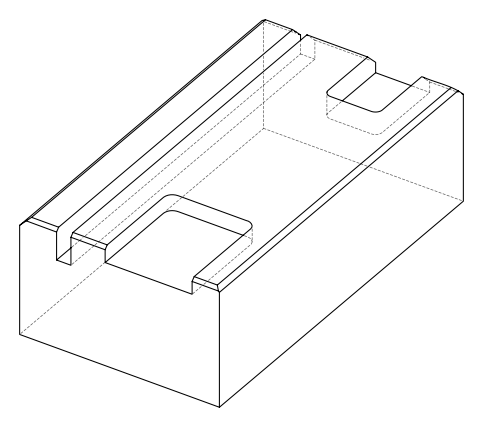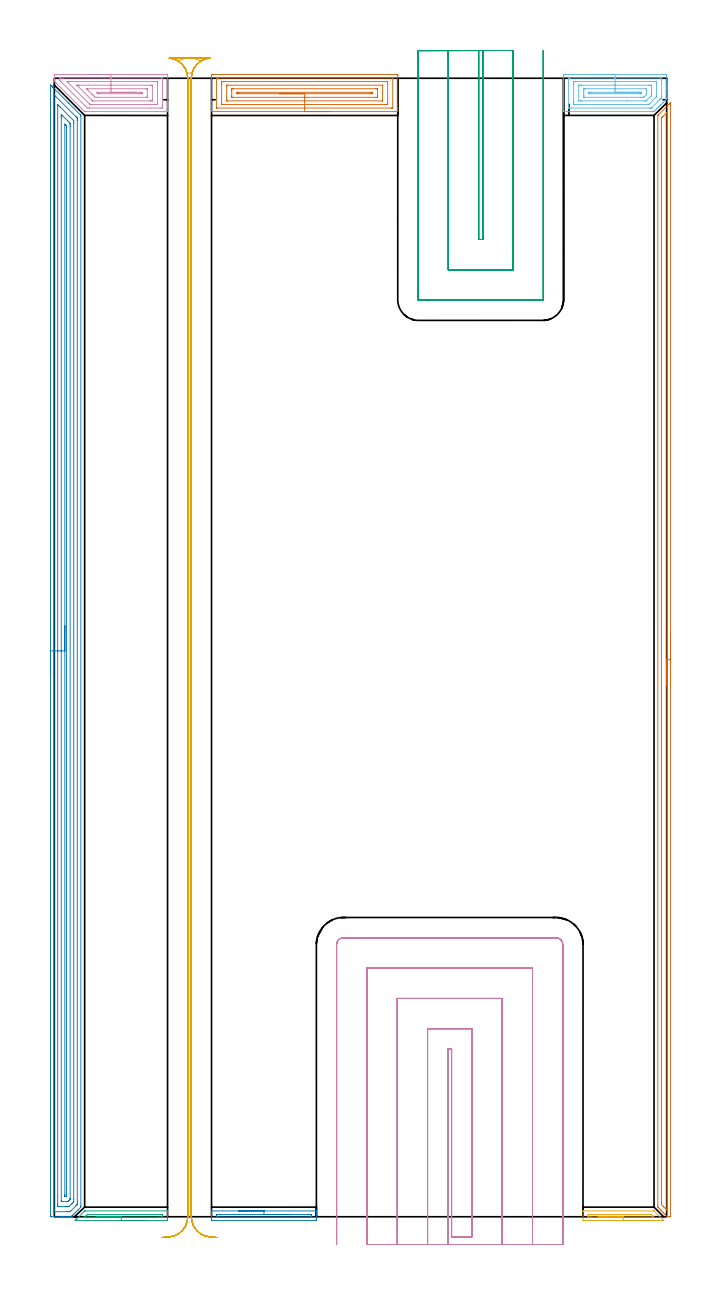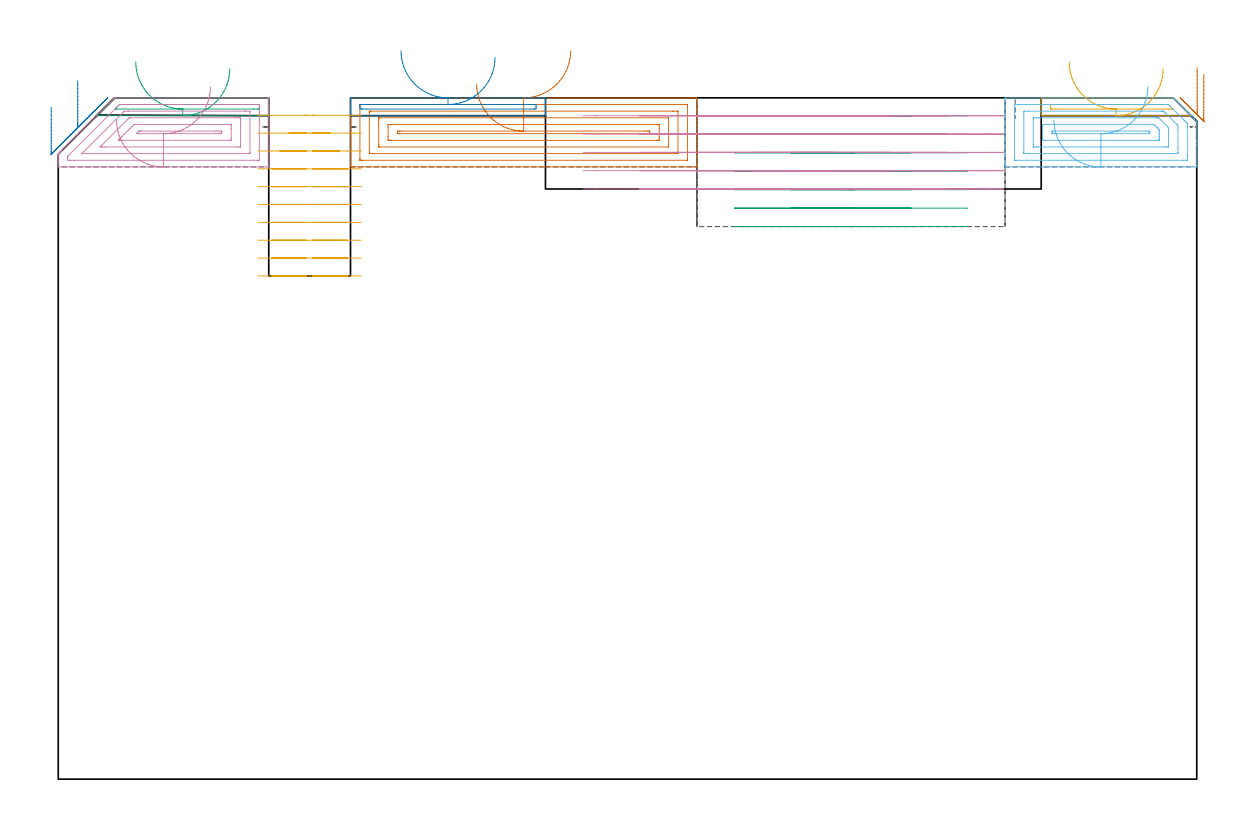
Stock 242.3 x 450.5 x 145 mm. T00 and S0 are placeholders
(PLAN: 11 operations, 1 tool changes, 80.1 min)
(1 AREA_MILL | FG_CHAMFER_SURFACE | UGT0205_001 | 3.74 min | 9509 mm3)
(2 AREA_MILL_1 | FG_CHAMFER_SURFACE_1 | UGT0205_001 | 0.82 min | 337 mm3)
(3 AREA_MILL_2 | FG_CHAMFER_SURFACE_2 | UGT0205_001 | 0.71 min | 303 mm3)
(4 AREA_MILL_3 | FG_CHAMFER_SURFACE_3 | UGT0205_001 | 2.12 min | 5532 mm3)
(5 AREA_MILL_4 | FG_CHAMFER_SURFACE_4 | UGT0205_001 | 0.64 min | 258 mm3)
(6 AREA_MILL_5 | FG_CHAMFER_SURFACE_5 | UGT0205_001 | 2.12 min | 5182 mm3)
(7 AREA_MILL_6 | FG_CHAMFER_SURFACE_6 | UGT0205_001 | 7.18 min | 5443 mm3)
(8 AREA_MILL_7 | FG_CHAMFER_SURFACE_7 | UGT0205_001 | 17.85 min | 31631 mm3)
(9 MILL_SLOT | SLOT_PARTIAL_RECTANGULAR | NXT0201_012 | Follow Part, ap 4, ae 75% | 10.07 min | 169869 mm3)
(10 MILL_SLOT_1 | SLOT_PARTIAL_RECTANGULAR_1 | NXT0201_012 | Follow Part, ap 4, ae 75% | 15.44 min | 241380 mm3)
(11 MILL_RECTANGULAR_SLOT | SLOT_RECTANGULAR | NXT0201_012 | Follow Part, ap 4, ae 75% | 19.45 min | 295575 mm3)
(TOOL UGT0205_001 | Chamfer Mill 20 x 3 x 45 deg. | D20 FL50 Z2)
(TOOL NXT0201_012 | ENDMILL 16mm [2P460-1600-NA 1630] | D16 FL38 Z6)
(OP 1 AREA_MILL)
G17 G21 G94 G90
T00 M6
G54
G17 G0 G90 X109.05 Y437.3 S1061 M3
G43 Z155. H0
G94 G1 X109.012 Z154.128 F250.
X108.898 Z153.263
X108.709 Z152.412
X108.447 Z151.58
X108.113 Z150.774
X107.71 Z150.
X107.242 Z149.264
X106.71 Z148.572
X106.121 Z147.929
X105.478 Z147.339
X104.786 Z146.808
X104.05 Z146.34
X103.276 Z145.937
X102.47 Z145.603
X101.638 Z145.341
X100.787 Z145.152
X99.922 Z145.038
X99.05 Z145.
X62.384
X62.21 Y437.303 Z144.988
X62.202 Y437.444 Z144.848
X62.2 Y437.591 Z144.708
Y437.809 Z144.491
Y438.529 Z143.766
Y439.763 Z142.534
Y441.152 Z141.143
Y451.029 Z131.269
X62.204 Y451.646 Z130.652
X62.21 Y451.993 Z130.304
X62.471 Y451.998 Z130.301
X62.831 Y452. Z130.3
X135.269
X135.629 Y451.998 Z130.301
X135.89 Y451.993 Z130.304
X135.9 Y451.646 Z130.652
Y440.278 Z142.017
Y438.888 Z143.408
Y438.529 Z143.766
Y437.809 Z144.491
Y437.591 Z144.708
X135.898 Y437.444 Z144.848
X135.89 Y437.303 Z144.988
X135.716 Y437.3 Z145.
X99.05
Y438.714 Z143.586
X64.429 Y438.715 Z143.585
X64.262 Y438.717 Z143.583
X64.221 Y438.72 Z143.58
X64.21 Y438.722 Z143.578
X64.207 Y438.734 Z143.566
X64.203 Y438.769 Z143.531
X64.2 Y438.939 Z143.361
Y450.307 Z131.993
X64.203 Y450.444 Z131.856
X64.208 Y450.553 Z131.747
X64.211 Y450.58 Z131.72
X64.225 Y450.581 Z131.719
X64.268 Y450.583 Z131.717
X64.62 Y450.585 Z131.715
X64.81 Y450.586 Z131.714
X133.671 Y450.585 Z131.715
X133.839 Y450.583 Z131.717
X133.879 Y450.58 Z131.72
X133.89 Y450.578 Z131.722
X133.893 Y450.566 Z131.734
X133.897 Y450.531 Z131.769
X133.9 Y450.361 Z131.939
Y438.993 Z143.307
X133.897 Y438.856 Z143.444
X133.892 Y438.747 Z143.553
X133.889 Y438.72 Z143.58
X133.875 Y438.719 Z143.581
X133.832 Y438.717 Z143.583
X133.48 Y438.715 Z143.585
X133.29 Y438.714 Z143.586
X99.05
Y440.128 Z142.172
X66.56 Y440.129 Z142.171
X66.408 Y440.13 Z142.17
X66.257 Y440.134 Z142.166
X66.22 Y440.135 Z142.165
X66.21 Y440.157 Z142.143
X66.205 Y440.21 Z142.09
X66.202 Y440.278 Z142.022
X66.2 Y440.481 Z141.819
Y448.351 Z133.949
X66.206 Y449.022 Z133.278
X66.21 Y449.124 Z133.176
X66.214 Y449.165 Z133.135
X66.26 Y449.167 Z133.133
X66.408 Y449.169 Z133.131
X67.15 Y449.171 Z133.129
X67.303 Y449.172 Z133.128
X131.54 Y449.171 Z133.129
X131.692 Y449.17 Z133.13
X131.843 Y449.166 Z133.134
X131.88 Y449.165 Z133.135
X131.89 Y449.143 Z133.157
X131.895 Y449.09 Z133.21
X131.898 Y449.022 Z133.278
X131.9 Y448.819 Z133.481
Y440.949 Z141.351
X131.894 Y440.278 Z142.022
X131.89 Y440.176 Z142.124
X131.886 Y440.135 Z142.165
X131.84 Y440.133 Z142.167
X131.692 Y440.131 Z142.169
X130.95 Y440.129 Z142.171
X130.797 Y440.128 Z142.172
X99.05
Y441.543 Z140.757
X68.432 Y441.544 Z140.756
X68.3 Y441.546 Z140.754
X68.22 Y441.549 Z140.751
X68.21 Y441.592 Z140.708
X68.205 Y442.027 Z140.273
X68.2 Y442.898 Z139.402
Y447.27 Z135.03
X68.21 Y447.708 Z134.592
X68.22 Y447.751 Z134.549
X68.3 Y447.754 Z134.546
X68.432 Y447.756 Z134.544
X129.799 Y447.757 Z134.543
X129.851 Y447.754 Z134.546
X129.886 Y447.751 Z134.549
X129.89 Y447.708 Z134.592
X129.9 Y447.277 Z135.024
Y442.027 Z140.273
X129.89 Y441.592 Z140.708
X129.886 Y441.549 Z140.751
X129.851 Y441.546 Z140.754
X129.799 Y441.543 Z140.757
X99.05
Y442.957 Z139.343
X70.823
X70.445 Y442.959 Z139.341
X70.257 Y442.962 Z139.338
X70.217 Y442.964 Z139.336
X70.21 Y442.991 Z139.309
X70.207 Y443.048 Z139.252
X70.201 Y443.565 Z138.735
X70.2 Y445.524 Z136.776
X70.202 Y446.187 Z136.113
X70.206 Y446.284 Z136.016
X70.21 Y446.336 Z135.964
X70.253 Y446.337 Z135.963
X70.461 Y446.34 Z135.96
X70.88 Y446.343 Z135.957
X70.937
X127.277
X127.655 Y446.341 Z135.959
X127.843 Y446.338 Z135.962
X127.883 Y446.336 Z135.964
X127.89 Y446.309 Z135.991
X127.893 Y446.252 Z136.048
X127.9 Y445.735 Z136.565
Y443.776 Z138.524
X127.898 Y443.113 Z139.187
X127.894 Y443.016 Z139.284
X127.89 Y442.964 Z139.336
X127.847 Y442.963 Z139.337
X127.639 Y442.96 Z139.34
X127.22 Y442.957 Z139.343
X127.163
X99.05
Y444.371 Z137.929
X72.953
X72.668 Y444.373 Z137.927
X72.384 Y444.377 Z137.923
X72.21 Y444.382 Z137.918
X72.206 Y444.497 Z137.803
X72.205 Y444.65 Z137.65
X72.21 Y444.878 Z137.422
X72.221 Y444.922 Z137.378
X72.288 Y444.925 Z137.375
X72.384 Y444.928 Z137.372
X72.668 Y444.929 Z137.371
X73.278
X125.147
X125.432 Y444.927 Z137.373
X125.717 Y444.923 Z137.377
X125.89 Y444.918 Z137.382
X125.894 Y444.803 Z137.497
X125.895 Y444.65 Z137.65
X125.89 Y444.422 Z137.878
X125.879 Y444.378 Z137.922
X125.812 Y444.375 Z137.925
X125.716 Y444.372 Z137.928
X125.432 Y444.371 Z137.929
X124.823
X99.05
X98.178 Z137.967
X97.314 Z138.081
X96.462 Z138.27
X95.63 Z138.532
X94.824 Z138.866
X94.05 Z139.269
X93.314 Z139.737
X92.622 Z140.268
X91.979 Z140.858
X91.39 Z141.501
X90.859 Z142.193
X90.39 Z142.929
X89.987 Z143.703
X89.653 Z144.509
X89.391 Z145.341
X89.202 Z146.192
X89.088 Z147.057
X89.05 Z147.929
G0 Z155.
M5
M2
(OP 2 AREA_MILL_1)
G17 G21 G94 G90
T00 M6
G54
G17 G0 G90 X72.95 Y2.3 S1061 M3
G43 Z155. H0
G94 G1 X72.988 Z154.128 F250.
X73.102 Z153.263
X73.291 Z152.412
X73.553 Z151.58
X73.887 Z150.774
X74.29 Z150.
X74.758 Z149.264
X75.29 Z148.572
X75.879 Z147.929
X76.522 Z147.34
X77.214 Z146.808
X77.95 Z146.34
X78.724 Z145.937
X79.53 Z145.603
X80.362 Z145.341
X81.213 Z145.152
X82.078 Z145.038
X82.95 Z145.
X103.517
X103.69 Y2.297 Z144.988
X103.693 Y2.252 Z144.944
X103.7 Y1.837 Z144.537
Y1.573 Z144.273
Y0.845 Z143.54
Y-0.409 Z142.288
X103.697 Y-0.934 Z141.76
X103.692 Y-1.491 Z141.205
X103.632 Y-1.493 Z141.203
X103.07 Y-1.5 Z141.2
X62.83
X62.268 Y-1.493 Z141.203
X62.208 Y-1.491 Z141.205
X62.2 Y-0.934 Z141.76
Y0.481 Z143.177
Y0.845 Z143.54
Y1.573 Z144.273
Y1.837 Z144.537
X62.207 Y2.252 Z144.944
X62.21 Y2.297 Z144.988
X62.383 Y2.3 Z145.
X82.95
Y0.886 Z143.586
X100.346
X101.243 Y0.883 Z143.583
X101.281 Y0.881 Z143.581
X101.69 Y0.845 Z143.545
X101.695 Y0.434 Z143.134
X101.69 Y-0.045 Z142.655
X101.318 Y-0.081 Z142.619
X101.281 Y-0.083 Z142.617
X100.428 Y-0.086 Z142.614
X65.554
X64.657 Y-0.083 Z142.617
X64.619 Y-0.081 Z142.619
X64.21 Y-0.045 Z142.655
X64.205 Y0.366 Z143.066
X64.21 Y0.845 Z143.545
X64.582 Y0.881 Z143.581
X64.619 Y0.883 Z143.583
X65.472 Y0.886 Z143.586
X82.95
X83.822 Z143.624
X84.686 Z143.738
X85.538 Z143.926
X86.37 Z144.189
X87.176 Z144.523
X87.95 Z144.925
X88.686 Z145.394
X89.378 Z145.925
X90.021 Z146.515
X90.61 Z147.158
X91.141 Z147.85
X91.61 Z148.586
X92.013 Z149.36
X92.347 Z150.166
X92.609 Z150.998
X92.798 Z151.849
X92.912 Z152.714
X92.95 Z153.586
G0 Z155.
M5
M2
(OP 3 AREA_MILL_2)
G17 G21 G94 G90
T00 M6
G54
G17 G0 G90 X36.5 Y-1.5 S1061 M3
G43 Z155. H0
Z151.2
G94 G1 X36.462 Z150.329 F250.
X36.348 Z149.464
X36.159 Z148.612
X35.897 Z147.78
X35.563 Z146.974
X35.16 Z146.2
X34.691 Z145.464
X34.16 Z144.772
X33.571 Z144.129
X32.928 Z143.54
X32.236 Z143.009
X31.5 Z142.54
X30.726 Z142.137
X29.92 Z141.803
X29.088 Z141.541
X28.236 Z141.352
X27.372 Z141.238
X26.5 Z141.2
X8.406
X8.289 Y-1.497 Z141.202
X8.214 Y-1.492 Z141.206
X8.321 Y-1.379 Z141.317
X8.446 Y-1.254 Z141.445
X8.695 Y-1.005 Z141.695
X11.879 Y2.179 Z144.879
X11.891 Y2.19 Z144.89
X12.005 Y2.299 Z144.985
X12.293 Y2.3 Z145.
X44.702
X44.79 Y2.297 Z144.989
X44.794 Y2.275 Z144.967
X44.8 Y2.051 Z144.749
Y0.347 Z143.046
Y-0.045 Z142.652
Y-0.241 Z142.456
Y-0.934 Z141.763
Y-1.13 Z141.567
X44.799 Y-1.491 Z141.205
X44.42 Y-1.5 Z141.2
X26.5
Y-0.086 Z142.614
X12.293 Y-0.085 Z142.615
X12.253 Y-0.084 Z142.616
X12.172 Y-0.079 Z142.621
X12.089 Y-0.071 Z142.629
X12.112 Y-0.045 Z142.655
X12.2 Y0.049 Z142.749
X12.293 Y0.144 Z142.844
X12.645 Y0.493 Z143.193
X13.003 Y0.845 Z143.545
X13.037 Y0.875 Z143.575
X13.1 Y0.882 Z143.582
X13.142 Y0.885 Z143.585
X13.181
X14.028 Y0.886 Z143.586
X41.594
X42.445 Y0.883 Z143.583
X42.482 Y0.88 Z143.58
X42.79 Y0.845 Z143.545
X42.795 Y0.532 Z143.232
X42.79 Y-0.045 Z142.655
X42.518 Y-0.08 Z142.62
X42.482 Y-0.082 Z142.618
X41.635 Y-0.086 Z142.614
X26.5
X25.628 Z142.652
X24.763 Z142.766
X23.912 Z142.955
X23.08 Z143.217
X22.274 Z143.551
X21.5 Z143.954
X20.764 Z144.423
X20.072 Z144.954
X19.429 Z145.543
X18.84 Z146.186
X18.308 Z146.878
X17.84 Z147.614
X17.437 Z148.388
X17.103 Z149.194
X16.841 Z150.026
X16.652 Z150.878
X16.538 Z151.743
X16.5 Z152.614
G0 Z155.
M5
M2
(OP 4 AREA_MILL_3)
G17 G21 G94 G90
T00 M6
G54
G17 G0 G90 X12.4 Y452. S1061 M3
G43 Z155. H0
Z140.3
G94 G1 X12.438 Z139.429 F250.
X12.552 Z138.564
X12.741 Z137.712
X13.003 Z136.88
X13.337 Z136.074
X13.74 Z135.3
X14.208 Z134.564
X14.74 Z133.872
X15.329 Z133.229
X15.972 Z132.64
X16.664 Z132.109
X17.4 Z131.64
X18.174 Z131.237
X18.98 Z130.903
X19.812 Z130.641
X20.664 Z130.452
X21.528 Z130.338
X22.4 Z130.3
X44.22
X44.757 Y451.994 Z130.304
X44.79 Y451.991 Z130.306
X44.8 Y451.951 Z130.346
Y441.152 Z141.142
Y440.542 Z141.756
Y440.278 Z142.019
Y439.667 Z142.63
Y439.403 Z142.893
Y438.875 Z143.424
Y437.513 Z144.785
X44.797 Y437.404 Z144.888
X44.79 Y437.302 Z144.989
X44.665 Y437.3 Z145.
X12.158
X12.005 Y437.305 Z144.991
X11.856 Y437.444 Z144.856
X10.822 Y438.477 Z143.821
X4.142 Y445.157 Z137.142
X0.713 Y448.585 Z133.711
X0.58 Y448.719 Z133.579
X0.413 Y448.886 Z133.412
X0.276 Y449.022 Z133.273
X0.135 Y449.165 Z133.132
X0.009 Y449.292 Z133.
X0.004 Y449.305 Z132.987
X0. Y449.637 Z132.662
Y450.243 Z132.056
Y450.771 Z131.524
Y451.909 Z130.388
X0.003 Y451.991 Z130.306
X0.135 Y452. Z130.3
X22.4
Y450.586 Z131.714
X42.439 Y450.585 Z131.715
X42.63 Y450.584 Z131.716
X42.766 Y450.579 Z131.721
X42.791 Y450.577 Z131.723
X42.795 Y450.56 Z131.74
X42.797 Y450.539 Z131.761
X42.8 Y450.417 Z131.883
Y439.923 Z142.377
X42.798 Y439.403 Z142.897
X42.794 Y439.054 Z143.246
X42.78 Y438.721 Z143.579
X42.439 Y438.717 Z143.583
X42.249 Y438.715 Z143.585
X38.019 Y438.714 Z143.586
X13.939 Y438.715 Z143.585
X13.749 Y438.716 Z143.584
X13.048 Y438.721 Z143.579
X12.35 Y439.403 Z142.897
X12.158 Y439.593 Z142.707
X2.361 Y449.389 Z132.911
X2.107 Y449.646 Z132.654
X2.046 Y449.711 Z132.589
X2.019 Y449.743 Z132.557
X2.01 Y449.78 Z132.52
X2.007 Y449.897 Z132.403
Y450.245 Z132.055
X2.02 Y450.579 Z131.721
X2.361 Y450.583 Z131.717
X2.551 Y450.585 Z131.715
X3.252 Y450.586 Z131.714
X3.441
X22.4
Y449.171 Z133.129
X39.767
X40.51 Y449.168 Z133.132
X40.658 Y449.164 Z133.136
X40.79 Y449.156 Z133.144
X40.795 Y449.022 Z133.278
X40.799 Y448.884 Z133.416
X40.8 Y441.013 Z141.287
X40.795 Y440.278 Z142.022
X40.793 Y440.144 Z142.156
X40.658 Y440.136 Z142.164
X39.918 Y440.129 Z142.171
X39.767
X14.981
X14.83 Y440.13 Z142.17
X14.084 Y440.136 Z142.164
X13.939 Y440.261 Z142.039
X13.922 Y440.278 Z142.022
X5.033 Y449.168 Z133.132
Y449.17 Z133.13
X5.772 Y449.171 Z133.129
X5.924
X22.4
Y447.757 Z134.543
X37.986
X38.385 Y447.756 Z134.544
X38.689 Y447.752 Z134.548
X38.745 Y447.75 Z134.55
X38.79 Y447.743 Z134.557
X38.8 Y447.273 Z135.027
Y442.027 Z140.273
X38.796 Y441.627 Z140.673
X38.794 Y441.577 Z140.723
X38.791 Y441.556 Z140.744
X38.772 Y441.55 Z140.75
X38.643 Y441.546 Z140.754
X38.477 Y441.544 Z140.756
X37.986 Y441.543 Z140.757
X37.588
X15.322
X15.199 Y441.545 Z140.755
X15.139 Y441.547 Z140.753
X15.112 Y441.549 Z140.751
X15.052 Y441.607 Z140.693
X14.83 Y441.82 Z140.48
X9.269 Y447.381 Z134.919
X9.07 Y447.585 Z134.715
X8.946 Y447.715 Z134.585
X8.917 Y447.753 Z134.547
X8.924
X8.995 Y447.755 Z134.545
X9.486 Y447.757 Z134.543
X9.884
X22.4
Y446.343 Z135.957
X36.262 Y446.342 Z135.958
X36.629 Y446.336 Z135.964
X36.79 Y446.325 Z135.975
X36.793 Y446.231 Z136.069
X36.799 Y445.815 Z136.485
X36.8 Y443.775 Z138.525
X36.798 Y443.193 Z139.107
X36.792 Y442.996 Z139.304
X36.79 Y442.967 Z139.333
X36.775 Y442.964 Z139.336
X36.725 Y442.961 Z139.339
X36.621 Y442.958 Z139.342
X36.205 Y442.957 Z139.343
X17.502
X16.611 Y442.958 Z139.342
X16.552 Y442.959 Z139.341
X16.138 Y442.972 Z139.328
X15.72 Y443.381 Z138.919
X15.323 Y443.775 Z138.525
X14.83 Y444.268 Z138.032
X13.574 Y445.524 Z136.776
X13.048 Y446.051 Z136.249
X12.863 Y446.242 Z136.058
X12.788 Y446.322 Z135.978
X12.78 Y446.337 Z135.963
X12.807 Y446.339 Z135.961
X12.887 Y446.341 Z135.959
X13.048 Y446.343 Z135.957
X13.105
X22.4
Y444.929 Z137.371
X34.14 Y444.928 Z137.372
X34.423 Y444.927 Z137.373
X34.707 Y444.924 Z137.376
X34.78 Y444.922 Z137.378
X34.79 Y444.871 Z137.429
X34.795 Y444.773 Z137.527
X34.796 Y444.65 Z137.65
X34.793 Y444.465 Z137.835
X34.79 Y444.38 Z137.92
X34.702 Y444.376 Z137.924
X34.423 Y444.374 Z137.926
X33.817 Y444.371 Z137.929
X33.533
X17.785
X17.502 Y444.373 Z137.927
X17.218 Y444.377 Z137.923
X17.184 Y444.378 Z137.922
X17.165 Y444.392 Z137.908
X17.124 Y444.428 Z137.872
X17.048 Y444.502 Z137.798
X16.9 Y444.65 Z137.65
X16.707 Y444.849 Z137.451
X16.647 Y444.912 Z137.388
X16.745 Y444.922 Z137.378
X16.934 Y444.925 Z137.375
X17.219 Y444.928 Z137.372
X22.4 Y444.929 Z137.371
X23.272 Z137.409
X24.136 Z137.523
X24.988 Z137.712
X25.82 Z137.974
X26.626 Z138.308
X27.4 Z138.711
X28.136 Z139.18
X28.828 Z139.711
X29.471 Z140.3
X30.06 Z140.943
X30.592 Z141.635
X31.06 Z142.371
X31.463 Z143.145
X31.797 Z143.951
X32.059 Z144.783
X32.248 Z145.635
X32.362 Z146.5
X32.4 Z147.371
G0 Z155.
M5
M2
(OP 5 AREA_MILL_4)
G17 G21 G94 G90
T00 M6
G54
G17 G0 G90 X235.15 Y-1.5 S1061 M3
G43 Z155. H0
Z151.2
G94 G1 X235.112 Z150.328 F250.
X234.998 Z149.463
X234.809 Z148.612
X234.547 Z147.78
X234.213 Z146.974
X233.81 Z146.2
X233.342 Z145.464
X232.81 Z144.772
X232.221 Z144.129
X231.578 Z143.54
X230.886 Z143.008
X230.15 Z142.54
X229.376 Z142.137
X228.57 Z141.803
X227.738 Z141.541
X226.887 Z141.352
X226.022 Z141.238
X225.15 Z141.2
X209.403
X209.242 Y-1.495 Z141.205
X209.201 Y-1.492 Z141.206
X209.2 Y2.193 Z144.892
X209.206 Y2.29 Z144.986
X209.209 Y2.295 Z144.991
X209.242 Y2.3 Z145.
X237.081
X237.294 Y2.299 Z144.984
X237.384 Y2.217 Z144.915
X240.911 Y-1.31 Z141.388
X240.98 Y-1.379 Z141.317
X241.089 Y-1.491 Z141.205
X241.064 Y-1.495 Z141.203
X240.95 Y-1.5 Z141.201
X240.911 Z141.2
X225.15
Y-0.086 Z142.614
X212.335
X211.488 Y-0.082 Z142.618
X211.452 Y-0.079 Z142.621
X211.21 Y-0.045 Z142.655
X211.204 Y0.204 Z142.904
X211.209 Y0.845 Z143.545
X211.21 Y0.87 Z143.57
X211.29 Y0.879 Z143.579
X211.37 Y0.884 Z143.584
X211.411 Y0.885 Z143.585
X236.157
X236.197
X236.237 Y0.882 Z143.582
X236.26 Y0.879 Z143.579
X236.274 Y0.869 Z143.569
X236.303 Y0.845 Z143.545
X237.081 Y0.068 Z142.768
X237.188 Y-0.045 Z142.655
X237.215 Y-0.077 Z142.623
X237.162 Y-0.082 Z142.618
X237.121 Y-0.085 Z142.615
X237.081
X236.238 Y-0.086 Z142.614
X225.15
X224.278 Z142.652
X223.414 Z142.766
X222.562 Z142.955
X221.73 Z143.217
X220.924 Z143.551
X220.15 Z143.954
X219.414 Z144.423
X218.722 Z144.954
X218.079 Z145.543
X217.49 Z146.186
X216.959 Z146.878
X216.49 Z147.614
X216.087 Z148.388
X215.753 Z149.194
X215.491 Z150.026
X215.302 Z150.878
X215.188 Z151.743
X215.15 Z152.614
G0 Z155.
M5
M2
(OP 6 AREA_MILL_5)
G17 G21 G94 G90
T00 M6
G54
G17 G0 G90 X211.9 Y452. S1061 M3
G43 Z155. H0
Z140.3
G94 G1 X211.938 Z139.428 F250.
X212.052 Z138.563
X212.241 Z137.712
X212.503 Z136.88
X212.837 Z136.074
X213.24 Z135.3
X213.709 Z134.564
X214.24 Z133.872
X214.829 Z133.229
X215.472 Z132.64
X216.164 Z132.108
X216.9 Z131.64
X217.674 Z131.237
X218.48 Z130.903
X219.312 Z130.641
X220.164 Z130.452
X221.028 Z130.338
X221.9 Z130.3
X241.447
X241.804 Y451.998 Z130.302
X242.29 Y451.991 Z130.305
X242.3 Y451.646 Z130.65
Y447.274 Z135.02
Y446.505 Z135.794
Y446.399 Z135.899
Y442.464 Z139.834
X242.299 Y442.323 Z139.975
X242.29 Y442.302 Z139.996
X242.247 Y442.246 Z140.052
X241.819 Y441.819 Z140.481
X241.591 Y441.589 Z140.707
X240.974 Y440.973 Z141.326
X240.92 Y440.919 Z141.38
X240.717 Y440.715 Z141.581
X240.128 Y440.128 Z142.172
X240.035 Y440.034 Z142.264
X239.842 Y439.84 Z142.456
X239.283 Y439.283 Z143.017
X239.15 Y439.15 Z143.149
X238.968 Y438.966 Z143.33
X238.437 Y438.437 Z143.863
X238.266 Y438.265 Z144.033
X237.823 Y437.822 Z144.476
X237.657 Y437.654 Z144.641
X237.381 Y437.382 Z144.917
X237.302 Y437.306 Z144.992
X236.497 Y437.3 Z145.
X201.554
X201.51 Y437.304 Z144.991
X201.5 Y437.386 Z144.912
Y441.258 Z141.04
Y442.027 Z140.267
Y451.262 Z131.034
X201.504 Y451.646 Z130.65
X201.51 Y451.991 Z130.305
X201.642 Y451.995 Z130.302
X201.996 Y452. Z130.3
X221.9
Y450.586 Z131.714
X239.338
X240.035 Y450.584 Z131.716
X240.227 Y450.582 Z131.718
X240.289 Y450.579 Z131.721
X240.293 Y450.56 Z131.74
X240.298 Y450.512 Z131.788
X240.3 Y449.897 Z132.403
Y449.635 Z132.665
X240.299 Y443.514 Z138.786
X240.293 Y442.901 Z139.399
X240.29 Y442.772 Z139.528
X240.238 Y442.7 Z139.6
X240.035 Y442.488 Z139.812
X239.804 Y442.255 Z140.045
X239.577 Y442.027 Z140.273
X236.496 Y438.947 Z143.353
X236.282 Y438.741 Z143.559
X236.26 Y438.721 Z143.579
X236.221 Y438.719 Z143.581
X236.134 Y438.716 Z143.584
X235.96 Y438.715 Z143.585
X235.612 Y438.714 Z143.586
X204.462
X203.765 Y438.716 Z143.584
X203.573 Y438.718 Z143.582
X203.511 Y438.721 Z143.579
X203.507 Y438.74 Z143.56
X203.502 Y438.788 Z143.512
X203.5 Y439.403 Z142.897
Y439.665 Z142.635
Y449.897 Z132.403
X203.501 Y450.158 Z132.142
X203.508 Y450.421 Z131.879
X203.514 Y450.579 Z131.721
X203.591 Y450.581 Z131.719
X203.765 Y450.584 Z131.716
X203.953 Y450.585 Z131.715
X221.9 Y450.586 Z131.714
Y449.172 Z133.128
X237.381 Y449.171 Z133.129
X238.12 Y449.167 Z133.133
X238.266 Y449.165 Z133.135
X238.293 Y449.023 Z133.277
X238.298 Y448.991 Z133.309
X238.3 Y448.148 Z134.152
X238.299 Y443.743 Z138.557
X238.266 Y443.177 Z139.123
X238.13 Y443.035 Z139.265
X238. Y442.901 Z139.399
X235.612 Y440.511 Z141.789
X235.494 Y440.394 Z141.906
X235.374 Y440.278 Z142.022
X235.242 Y440.154 Z142.146
X235.206 Y440.135 Z142.165
X235.129 Y440.132 Z142.168
X235.029 Y440.13 Z142.17
X234.878 Y440.129 Z142.171
X234.727 Y440.128 Z142.172
X206.419 Y440.129 Z142.171
X205.681 Y440.133 Z142.167
X205.534 Y440.136 Z142.164
X205.507 Y440.278 Z142.022
X205.502 Y440.309 Z141.991
X205.5 Y441.152 Z141.148
Y448.182 Z134.118
X205.503 Y449.023 Z133.277
X205.505 Y449.051 Z133.249
X205.534 Y449.165 Z133.135
X206.269 Y449.171 Z133.129
X206.419
X221.9 Y449.172 Z133.128
Y447.757 Z134.543
X235.122
X235.612 Y447.756 Z134.544
X236.01 Y447.754 Z134.546
X236.245 Y447.75 Z134.55
X236.29 Y447.742 Z134.558
X236.294 Y447.654 Z134.646
X236.299 Y447.469 Z134.831
X236.3 Y444.65 Z137.65
X236.299 Y443.971 Z138.329
X236.294 Y443.776 Z138.524
X236.288 Y443.692 Z138.608
X236.283 Y443.651 Z138.649
X236.257 Y443.618 Z138.682
X236.154 Y443.508 Z138.792
X236.021 Y443.371 Z138.929
X234.678 Y442.027 Z140.273
X234.258 Y441.616 Z140.684
X234.198 Y441.558 Z140.742
X234.087 Y441.55 Z140.75
X233.843 Y441.547 Z140.753
X233.446 Y441.544 Z140.756
X226.813 Y441.543 Z140.757
X208.678
X208.188 Y441.544 Z140.756
X207.79 Y441.546 Z140.754
X207.555 Y441.55 Z140.75
X207.51 Y441.558 Z140.742
X207.506 Y441.646 Z140.654
X207.501 Y441.831 Z140.469
X207.5 Y447.274 Z135.026
X207.502 Y447.614 Z134.686
X207.505 Y447.699 Z134.601
X207.51 Y447.74 Z134.56
X207.515 Y447.751 Z134.549
X207.537 Y447.752 Z134.548
X207.701 Y447.755 Z134.545
X208.188 Y447.757 Z134.543
X208.583
X221.9
Y446.343 Z135.957
X233.899
X234.243 Y446.338 Z135.962
X234.28 Y446.336 Z135.964
X234.29 Y446.316 Z135.984
X234.296 Y446.27 Z136.03
X234.298 Y446.226 Z136.074
X234.3 Y445.947 Z136.353
Y445.525 Z136.775
Y445.072 Z137.228
X234.298 Y444.65 Z137.65
X234.294 Y444.204 Z138.096
X234.287 Y444.097 Z138.203
X233.91 Y443.709 Z138.591
X233.843 Y443.641 Z138.659
X233.469 Y443.27 Z139.03
X233.296 Y443.101 Z139.199
X233.158 Y442.969 Z139.331
X232.958 Y442.96 Z139.34
X232.9 Y442.958 Z139.342
X232.073 Y442.957 Z139.343
X209.901
X209.557 Y442.962 Z139.338
X209.52 Y442.964 Z139.336
X209.51 Y442.985 Z139.315
X209.505 Y443.03 Z139.27
X209.502 Y443.074 Z139.226
X209.5 Y443.353 Z138.947
Y443.776 Z138.524
Y445.102 Z137.198
Y445.977 Z136.323
X209.502 Y446.128 Z136.172
X209.506 Y446.248 Z136.052
X209.51 Y446.326 Z135.974
X209.523 Y446.337 Z135.963
X210.014 Y446.343 Z135.957
X221.9
Y444.929 Z137.371
X232.073 Y444.928 Z137.372
X232.167 Y444.927 Z137.373
X232.242 Y444.925 Z137.375
X232.284 Y444.923 Z137.377
X232.29 Y444.874 Z137.426
Y444.65 Z137.65
X232.284 Y444.543 Z137.757
X232.235 Y444.49 Z137.81
X232.179 Y444.434 Z137.866
X232.133 Y444.392 Z137.908
X232.105 Y444.378 Z137.922
X232.073 Y444.377 Z137.923
X231.47 Y444.372 Z137.928
X211.727
X211.633 Y444.373 Z137.927
X211.558 Y444.375 Z137.925
X211.517 Y444.378 Z137.922
X211.51 Y444.426 Z137.874
X211.508 Y444.65 Z137.65
Y444.866 Z137.434
X211.524 Y444.922 Z137.378
X211.586 Y444.924 Z137.376
X211.727 Y444.926 Z137.374
X212.33 Y444.929 Z137.371
X212.611
X221.9
X222.772 Z137.409
X223.637 Z137.523
X224.488 Z137.712
X225.32 Z137.974
X226.126 Z138.308
X226.9 Z138.711
X227.636 Z139.18
X228.328 Z139.711
X228.971 Z140.3
X229.56 Z140.943
X230.092 Z141.635
X230.56 Z142.371
X230.963 Z143.145
X231.297 Z143.951
X231.559 Z144.783
X231.748 Z145.635
X231.862 Z146.5
X231.9 Z147.371
G0 Z155.
M5
M2
(OP 7 AREA_MILL_6)
G17 G21 G94 G90
T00 M6
G54
G17 G0 G90 X243.8 Y230.4 S1061 M3
G43 Z155. H0
Z150.
G94 G1 Y230.362 Z149.128 F250.
Y230.248 Z148.264
Y230.059 Z147.412
Y229.797 Z146.58
Y229.463 Z145.774
Y229.06 Z145.
Y228.592 Z144.264
Y228.061 Z143.572
Y227.471 Z142.929
Y226.828 Z142.34
Y226.136 Z141.808
Y225.4 Z141.34
Y224.626 Z140.937
Y223.82 Z140.603
Y222.988 Z140.341
Y222.137 Z140.152
Y221.272 Z140.038
Y220.4 Z140.
Y0.172
X243.795 Y0.03 Z140.005
X243.793 Y0.01 Z140.006
X243.679 Y0. Z140.12
X243.281 Z140.519
X242.608 Y0.006 Z141.191
X242.6 Y0.009 Z141.199
X242.48 Y0.121 Z141.32
X241.88 Y0.72 Z141.919
X241.736 Y0.863 Z142.061
X241.682 Y0.917 Z142.116
X241.067 Y1.534 Z142.733
X240.864 Y1.734 Z142.932
X240.253 Y2.347 Z143.547
X240.194 Y2.406 Z143.605
X239.992 Y2.606 Z143.804
X239.44 Y3.16 Z144.36
X238.907 Y3.693 Z144.891
X238.806 Y3.798 Z144.991
X238.8 Y4.193 Z145.
Y435.714
X238.804 Y435.795 Z144.99
X238.837 Y435.835 Z144.959
X239.017 Y436.017 Z144.783
X243.044 Y440.046 Z140.752
X243.18 Y440.181 Z140.618
X243.341 Y440.342 Z140.457
X243.48 Y440.483 Z140.315
X243.627 Y440.628 Z140.171
X243.774 Y440.778 Z140.016
X243.792 Y440.788 Z139.997
X243.795 Y440.789 Z139.995
X243.797 Y440.733 Z139.997
X243.8 Y440.663 Z140.
Y220.4
X242.386 Z141.414
X242.385 Y2.774 Z141.415
X242.384 Y2.723 Z141.416
X242.382 Y2.688 Z141.418
X242.381 Y2.681 Z141.419
X242.365 Y2.695 Z141.435
X242.166 Y2.888 Z141.634
X241.75 Y3.299 Z142.05
X241.153 Y3.896 Z142.647
X240.857 Y4.193 Z142.943
X240.221 Y4.851 Z143.579
X240.219 Y5.086 Z143.581
X240.215 Y5.751 Z143.585
X240.214 Y433.927 Z143.586
X240.216 Y434.591 Z143.584
X240.219 Y434.706 Z143.581
X240.221 Y434.759 Z143.579
X240.276 Y434.821 Z143.524
X240.572 Y435.12 Z143.228
X240.864 Y435.414 Z142.936
X242.058 Y436.608 Z141.742
X242.165 Y436.711 Z141.635
X242.342 Y436.88 Z141.458
X242.379 Y436.909 Z141.421
X242.382 Y436.839 Z141.418
X242.385 Y436.608 Z141.415
Y436.411
X242.386 Y220.4 Z141.414
Y219.529 Z141.452
Y218.664 Z141.566
Y217.812 Z141.755
Y216.98 Z142.017
Y216.174 Z142.351
Y215.4 Z142.754
Y214.664 Z143.223
Y213.972 Z143.754
Y213.329 Z144.343
Y212.74 Z144.986
Y212.209 Z145.678
Y211.74 Z146.414
Y211.337 Z147.188
Y211.003 Z147.994
Y210.741 Z148.826
Y210.552 Z149.678
Y210.438 Z150.543
Y210.4 Z151.414
G0 Z155.
M5
M2
(OP 8 AREA_MILL_7)
G17 G21 G94 G90
T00 M6
G54
G17 G0 G90 X-1.5 Y213.9 S1061 M3
G43 Z155. H0
Z143.
G94 G1 Y213.938 Z142.128 F250.
Y214.052 Z141.264
Y214.241 Z140.412
Y214.503 Z139.58
Y214.837 Z138.774
Y215.24 Z138.
Y215.708 Z137.264
Y216.239 Z136.572
Y216.829 Z135.929
Y217.472 Z135.34
Y218.164 Z134.808
Y218.9 Z134.34
Y219.674 Z133.937
Y220.48 Z133.603
Y221.312 Z133.341
Y222.163 Z133.152
Y223.028 Z133.038
Y223.9 Z133.
Y447.743
X-1.498 Y447.798 Z132.999
X-1.496 Y447.797 Z133.001
X-1.33 Y447.631 Z133.167
X-1.172 Y447.474 Z133.323
X-1.021 Y447.322 Z133.477
X-0.884 Y447.185 Z133.614
X-0.736 Y447.038 Z133.76
X-0.594 Y446.895 Z133.903
X-0.437 Y446.738 Z134.061
X-0.299 Y446.601 Z134.196
X5.607 Y440.693 Z140.107
X10.28 Y436.021 Z144.779
X10.38 Y435.919 Z144.879
X10.496 Y435.795 Z144.989
X10.5 Y435.574 Z145.
Y4.188
X10.495 Y3.798 Z144.991
X10.391 Y3.69 Z144.889
X9.614 Y2.913 Z144.113
X9.4 Y2.699 Z143.898
X9.299 Y2.598 Z143.796
X9.102 Y2.401 Z143.601
X9.026 Y2.326 Z143.526
X8.427 Y1.725 Z142.923
X8.21 Y1.51 Z142.71
X7.554 Y0.853 Z142.051
X7.498 Y0.797 Z141.997
X7.316 Y0.615 Z141.815
X7.263 Y0.562 Z141.76
X7.213 Y0.513 Z141.712
X7.018 Y0.317 Z141.517
X6.972 Y0.271 Z141.47
X6.929 Y0.229 Z141.428
X6.717 Y0.02 Z141.216
X6.695 Y0.006 Z141.194
X6.682 Y0.004 Z141.181
X6.452 Y0. Z140.951
X5.595 Z140.094
X4.936 Z139.432
X3.735 Z138.232
X3.191 Z137.686
X2.59 Z137.086
X-1.114 Z133.383
X-1.172 Y0.001 Z133.325
X-1.493 Y0.01 Z133.004
X-1.497 Y0.283 Z133.002
X-1.499 Y0.615 Z133.001
X-1.5 Y223.9 Z133.
X-0.086 Z134.414
X-0.085 Y443.805 Z134.415
X-0.084 Y443.901 Z134.416
X-0.083 Y443.924 Z134.417
X-0.082 Z134.418
X-0.075 Y443.92 Z134.425
X-0.042 Y443.89 Z134.458
X0.238 Y443.612 Z134.738
X0.573 Y443.277 Z135.073
X8.427 Y435.423 Z142.927
X8.793 Y435.054 Z143.293
X8.978 Y434.864 Z143.478
X9.068 Y434.77 Z143.568
X9.079 Y434.681 Z143.579
X9.084 Y434.008 Z143.584
X9.085 Y433.788 Z143.585
X9.086 Y5.974 Z143.586
X9.085 Y5.3 Z143.585
X9.082 Y5.081 Z143.582
X9.079 Y4.913 Z143.579
X9.074 Y4.835 Z143.574
X9.022 Y4.78 Z143.522
X8.872 Y4.625 Z143.372
X8.438 Y4.188 Z142.938
X6.652 Y2.401 Z141.152
X6.365 Y2.119 Z140.865
X6.283 Y2.041 Z140.783
X6.251 Y2.013 Z140.751
X6.195 Y2.006 Z140.695
X5.809 Y2.002 Z140.309
X5.328 Y2. Z139.828
X4.936 Z139.436
X0.092 Z134.592
X-0.044 Y2.003 Z134.456
X-0.072 Y2.007 Z134.428
X-0.079 Y2.011 Z134.421
X-0.082 Y2.019 Z134.418
X-0.084 Y2.051 Z134.416
X-0.086 Y2.182 Z134.414
Y2.401
Y223.9
X1.328 Z135.828
X1.329 Y439.266 Z135.829
X1.333 Y440.04 Z135.833
X1.334 Y440.045 Z135.834
X1.354 Y440.04 Z135.854
X1.446 Y439.952 Z135.946
X2.254 Y439.146 Z136.754
X7.554 Y433.845 Z142.054
X7.609 Y433.788 Z142.109
X7.665 Y433.722 Z142.165
X7.667 Y433.673 Z142.167
X7.671 Y432.895 Z142.171
Y432.775
Y6.748
X7.664 Y5.974 Z142.164
X7.657 Y5.868 Z142.157
X7.554 Y5.761 Z142.054
X7.221 Y5.422 Z141.721
X6.882 Y5.081 Z141.382
X5.987 Y4.188 Z140.487
X5.895 Y4.099 Z140.395
X5.809 Y4.018 Z140.309
X5.117 Y4.002 Z139.617
X4.936 Y4.001 Z139.436
X4.247 Y4. Z138.747
X2.502 Z137.002
X1.629 Z136.129
X1.446 Y4.003 Z135.946
X1.385 Y4.006 Z135.885
X1.342 Y4.009 Z135.842
X1.335 Y4.069 Z135.835
X1.332 Y4.188 Z135.832
X1.33 Y4.307 Z135.83
X1.328 Y5.081 Z135.828
Y8.5
Y223.9
X2.743 Z137.243
Y435.14
X2.744 Y435.574 Z137.244
X2.747 Y436.029 Z137.247
X2.749 Y436.168 Z137.249
X3.009 Y435.93 Z137.509
X3.191 Y435.756 Z137.691
X3.377 Y435.574 Z137.877
X5.164 Y433.788 Z139.664
X5.809 Y433.138 Z140.309
X6.046 Y432.895 Z140.546
X6.25 Y432.66 Z140.75
X6.254 Y432.439 Z140.754
X6.256 Y432.001 Z140.756
X6.257 Y431.543 Z140.757
Y7.302
X6.255 Y7.084 Z140.755
X6.253 Y6.976 Z140.753
X6.251 Y6.926 Z140.751
X6.209 Y6.867 Z140.709
X6.009 Y6.662 Z140.509
X5.809 Y6.46 Z140.309
X5.567 Y6.222 Z140.067
X5.355 Y6.016 Z139.855
X4.936 Y6.001 Z139.436
X4.911 Y6. Z139.411
X3.165 Z137.665
X2.777 Y6.01 Z137.277
X2.749 Y6.022 Z137.249
X2.746 Y6.051 Z137.246
X2.744 Y6.094 Z137.244
X2.743 Y6.136 Z137.243
Y6.433
Y223.9
X4.157 Z138.657
Y432.001
X4.159 Y432.291 Z138.659
X4.161 Y432.325 Z138.661
X4.162 Y432.328 Z138.662
X4.171 Y432.323 Z138.671
X4.216 Y432.284 Z138.716
X4.256 Y432.245 Z138.756
X4.499 Y432.001 Z138.999
X4.718 Y431.776 Z139.218
X4.791 Y431.699 Z139.291
X4.836 Y431.638 Z139.336
X4.843 Y431.108 Z139.343
Y8.584
X4.839 Y8.22 Z139.339
X4.836 Y8.04 Z139.336
X4.827 Y8.01 Z139.327
X4.777 Y8.006 Z139.277
X4.7 Y8.002 Z139.2
X4.233 Y8.004 Z138.733
X4.18 Y8.007 Z138.68
X4.166 Y8.01 Z138.666
X4.163 Y8.02 Z138.663
X4.16 Y8.059 Z138.66
X4.158 Y8.225 Z138.658
X4.157 Y8.558 Z138.657
Y8.653
Y223.9
Y224.771 Z138.695
Y225.636 Z138.809
Y226.488 Z138.998
Y227.32 Z139.26
Y228.126 Z139.594
Y228.9 Z139.997
Y229.636 Z140.465
Y230.328 Z140.996
Y230.971 Z141.586
Y231.56 Z142.229
Y232.091 Z142.921
Y232.56 Z143.657
Y232.963 Z144.431
Y233.297 Z145.237
Y233.559 Z146.069
Y233.748 Z146.92
Y233.862 Z147.785
Y233.9 Z148.657
G0 Z155.
M5
M2
(OP 9 MILL_SLOT)
G17 G21 G94 G90
T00 M6
G54
G17 G0 G90 X167.867 Y461.5 S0 M3
G43 Z155.089 H1
Z141.162
G94 G1 X167.899 Y458.5 F250.
G2 X167.9 Y458.243 R24. F500.
G1 Y386.7
X169.5
Y458.243
G2 X169.501 Y458.5 R24.
G1 X169.533 Y461.5 F250.
X155.833 Y461.499
X155.897 Y458.5
G2 X155.9 Y458.243 R12. F500.
G1 Y374.7
X181.5
Y458.243
G2 X181.503 Y458.5 R12.
G1 X181.567 Y461.499 F250.
X143.9 Y461.243
Y458.243
Y362.9 F500.
G3 X144.1 Y362.7 R0.2
G1 X193.3
G3 X193.5 Y362.9 R0.2
G1 Y458.243
Y461.243 F250.
G0 X167.899 Y461.5 Z137.235
G1 X167.9 Y458.5
Y386.7 F500.
X169.5
Y458.5
X169.501 Y461.5 F250.
X155.898
X155.9 Y458.5
Y374.7 F500.
X181.5
Y458.5
X181.502 Y461.5 F250.
X143.9 Y461.494
Y458.494
Y362.9 F500.
G3 X144.1 Y362.7 R0.2
G1 X193.3
G3 X193.5 Y362.9 R0.2
G1 Y458.493
Y461.493 F250.
G0 X167.9 Y461.5 Z133.308
G1 Y458.5
Y386.7 F500.
X169.5
Y458.5
Y461.5 F250.
X155.9
Y458.5
Y374.7 F500.
X181.5
Y458.5
Y461.5 F250.
X143.9
Y458.5
Y362.9 F500.
G3 X144.1 Y362.7 R0.2
G1 X193.3
G3 X193.5 Y362.9 R0.2
G1 Y458.5
Y461.5 F250.
G0 X167.9 Z129.381
G1 Y458.5
Y386.7 F500.
X169.5
Y458.5
Y461.5 F250.
X155.9
Y458.5
Y374.7 F500.
X181.5
Y458.5
Y461.5 F250.
X143.9
Y458.5
Y362.9 F500.
G3 X144.1 Y362.7 R0.2
G1 X193.3
G3 X193.5 Y362.9 R0.2
G1 Y458.5
Y461.5 F250.
G0 X167.9 Z125.454
G1 Y458.5
Y386.7 F500.
X169.5
Y458.5
Y461.5 F250.
X155.9
Y458.5
Y374.7 F500.
X181.5
Y458.5
Y461.5 F250.
X143.9
Y458.5
Y362.9 F500.
G3 X144.1 Y362.7 R0.2
G1 X193.3
G3 X193.5 Y362.9 R0.2
G1 Y458.5
Y461.5 F250.
G0 X167.9 Z121.527
G1 Y458.5
Y386.7 F500.
X169.5
Y458.5
Y461.5 F250.
X155.9
Y458.5
Y374.7 F500.
X181.5
Y458.5
Y461.5 F250.
X143.9
Y458.5
Y362.9 F500.
G3 X144.1 Y362.7 R0.2
G1 X193.3
G3 X193.5 Y362.9 R0.2
G1 Y458.5
Y461.5 F250.
G0 X167.9 Z117.6
G1 Y458.5
Y386.7 F500.
X169.5
Y458.5
Y461.5 F250.
X155.9
Y458.5
Y374.7 F500.
X181.5
Y458.5
Y461.5 F250.
X143.9
Y458.5
Y362.9 F500.
G3 X144.1 Y362.7 R0.2
G1 X193.3
G3 X193.5 Y362.9 R0.2
G1 Y458.5
Y461.5 F250.
G0 Z155.089
M5
M2
(OP 10 MILL_SLOT_1)
G17 G21 G94 G90
T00 M6
G54
G17 G0 G90 X155.7 Y-11. S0 M3
G43 Z155.089 H1
Z141.191
G94 G1 Y-8. F250.
Y66.4 F500.
X157.2
Y-8.
X165.2
Y74.4
X147.7
Y-8.
Y-11. F250.
X177.2
Y-8.
Y86.4 F500.
X135.7
Y-8.
Y-11. F250.
X189.2
Y-8.
Y98.4 F500.
X123.7
Y-8.
Y-11. F250.
X201.2
Y-8.
Y107.7 F500.
G3 X198.5 Y110.4 R2.7
G1 X114.4
G3 X111.7 Y107.7 R2.7
G1 Y-8.
Y-11. F250.
G0 X155.7 Z137.293
G1 Y-8.
Y66.4 F500.
X157.2
Y-8.
X165.2
Y74.4
X147.7
Y-8.
Y-11. F250.
X177.2
Y-8.
Y86.4 F500.
X135.7
Y-8.
Y-11. F250.
X189.2
Y-8.
Y98.4 F500.
X123.7
Y-8.
Y-11. F250.
X201.2
Y-8.
Y107.7 F500.
G3 X198.5 Y110.4 R2.7
G1 X114.4
G3 X111.7 Y107.7 R2.7
G1 Y-8.
Y-11. F250.
G0 X155.7 Z133.395
G1 Y-8.
Y66.4 F500.
X157.2
Y-8.
X165.2
Y74.4
X147.7
Y-8.
Y-11. F250.
X177.2
Y-8.
Y86.4 F500.
X135.7
Y-8.
Y-11. F250.
X189.2
Y-8.
Y98.4 F500.
X123.7
Y-8.
Y-11. F250.
X201.2
Y-8.
Y107.7 F500.
G3 X198.5 Y110.4 R2.7
G1 X114.4
G3 X111.7 Y107.7 R2.7
G1 Y-8.
Y-11. F250.
G0 X155.7 Z129.498
G1 Y-8.
Y66.4 F500.
X157.2
Y-8.
X165.2
Y74.4
X147.7
Y-8.
Y-11. F250.
X177.2
Y-8.
Y86.4 F500.
X135.7
Y-8.
Y-11. F250.
X189.2
Y-8.
Y98.4 F500.
X123.7
Y-8.
Y-11. F250.
X201.2
Y-8.
Y107.7 F500.
G3 X198.5 Y110.4 R2.7
G1 X114.4
G3 X111.7 Y107.7 R2.7
G1 Y-8.
Y-11. F250.
G0 X155.7 Z125.6
G1 Y-8.
Y66.4 F500.
X157.2
Y-8.
X165.2
Y74.4
X147.7
Y-8.
Y-11. F250.
X177.2
Y-8.
Y86.4 F500.
X135.7
Y-8.
Y-11. F250.
X189.2
Y-8.
Y98.4 F500.
X123.7
Y-8.
Y-11. F250.
X201.2
Y-8.
Y107.7 F500.
G3 X198.5 Y110.4 R2.7
G1 X114.4
G3 X111.7 Y107.7 R2.7
G1 Y-8.
Y-11. F250.
G0 Z155.089
M5
M2
(OP 11 MILL_RECTANGULAR_SLOT)
G17 G21 G94 G90
T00 M6
G54
G17 G0 G90 X64.497 Y-8.23 S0 M3
G43 Z155.089 H1
Z141.29
G94 G1 X61.508 Y-7.97 F250.
G2 X54.2 Y0. R8. F500.
G1 Y450.5
G2 X54.459 Y452.519 R8.
G3 X52.541 Y452.519 R8.
G2 X52.8 Y450.5 R8.
G1 Y0.
G2 X45.492 Y-7.97 R8.
G1 X42.503 Y-8.23 F250.
G0 X64.497 Z137.491
G1 X61.508 Y-7.97
G2 X54.2 Y0. R8. F500.
G1 Y450.5
G2 X57.906 Y457.25 R8.
G3 X53.612 Y458.5 R8.
G1 X53.386
G3 X49.093 Y457.25 R8.
G2 X52.8 Y450.5 R8.
G1 Y0.
G2 X45.492 Y-7.97 R8.
G1 X42.503 Y-8.23 F250.
G0 X64.497 Z133.692
G1 X61.508 Y-7.97
G2 X54.2 Y0. R8. F500.
G1 Y450.5
G2 X59.8 Y458.132 R8.
G1 X59.809 Y458.16
G3 X57.503 Y458.5 R8.
G1 X49.496
G3 X47.19 Y458.161 R8.
G1 X47.199 Y458.132
G2 X52.8 Y450.5 R8.
G1 Y0.
G2 X45.492 Y-7.97 R8.
G1 X42.503 Y-8.23 F250.
G0 X64.497 Z129.893
G1 X61.508 Y-7.97
G2 X54.2 Y0. R8. F500.
G1 Y450.5
G2 X61.508 Y458.47 R8.
G1 Y458.5
X45.492
Y458.47
G2 X52.8 Y450.5 R8.
G1 Y0.
G2 X45.492 Y-7.97 R8.
G1 X42.503 Y-8.23 F250.
G0 X64.497 Z126.094
G1 X61.508 Y-7.97
G2 X54.2 Y0. R8. F500.
G1 Y450.5
G2 X61.508 Y458.47 R8.
G1 Y458.5
X45.492
Y458.47
G2 X52.8 Y450.5 R8.
G1 Y0.
G2 X45.492 Y-7.97 R8.
G1 X42.503 Y-8.23 F250.
G0 X64.497 Z122.295
G1 X61.508 Y-7.97
G2 X54.2 Y0. R8. F500.
G1 Y450.5
G2 X61.508 Y458.47 R8.
G1 Y458.5
X45.492
Y458.47
G2 X52.8 Y450.5 R8.
G1 Y0.
G2 X45.492 Y-7.97 R8.
G1 X42.503 Y-8.23 F250.
G0 X64.497 Z118.497
G1 X61.508 Y-7.97
G2 X54.2 Y0. R8. F500.
G1 Y450.5
G2 X61.508 Y458.47 R8.
G1 Y458.5
X45.492
Y458.47
G2 X52.8 Y450.5 R8.
G1 Y0.
G2 X45.492 Y-7.97 R8.
G1 X42.503 Y-8.23 F250.
G0 X64.497 Z114.698
G1 X61.508 Y-7.97
G2 X54.2 Y0. R8. F500.
G1 Y450.5
G2 X61.508 Y458.47 R8.
G1 Y458.5
X45.492
Y458.47
G2 X52.8 Y450.5 R8.
G1 Y0.
G2 X45.492 Y-7.97 R8.
G1 X42.503 Y-8.23 F250.
G0 X64.497 Z110.899
G1 X61.508 Y-7.97
G2 X54.2 Y0. R8. F500.
G1 Y450.5
G2 X61.508 Y458.47 R8.
G1 Y458.5
X45.492
Y458.47
G2 X52.8 Y450.5 R8.
G1 Y0.
G2 X45.492 Y-7.97 R8.
G1 X42.503 Y-8.23 F250.
G0 X64.497 Z107.1
G1 X61.508 Y-7.97
G2 X54.2 Y0. R8. F500.
G1 Y450.5
G2 X61.508 Y458.47 R8.
G1 Y458.5
X45.492
Y458.47
G2 X52.8 Y450.5 R8.
G1 Y0.
G2 X45.492 Y-7.97 R8.
G1 X42.503 Y-8.23 F250.
G0 Z155.089
M5
M2
